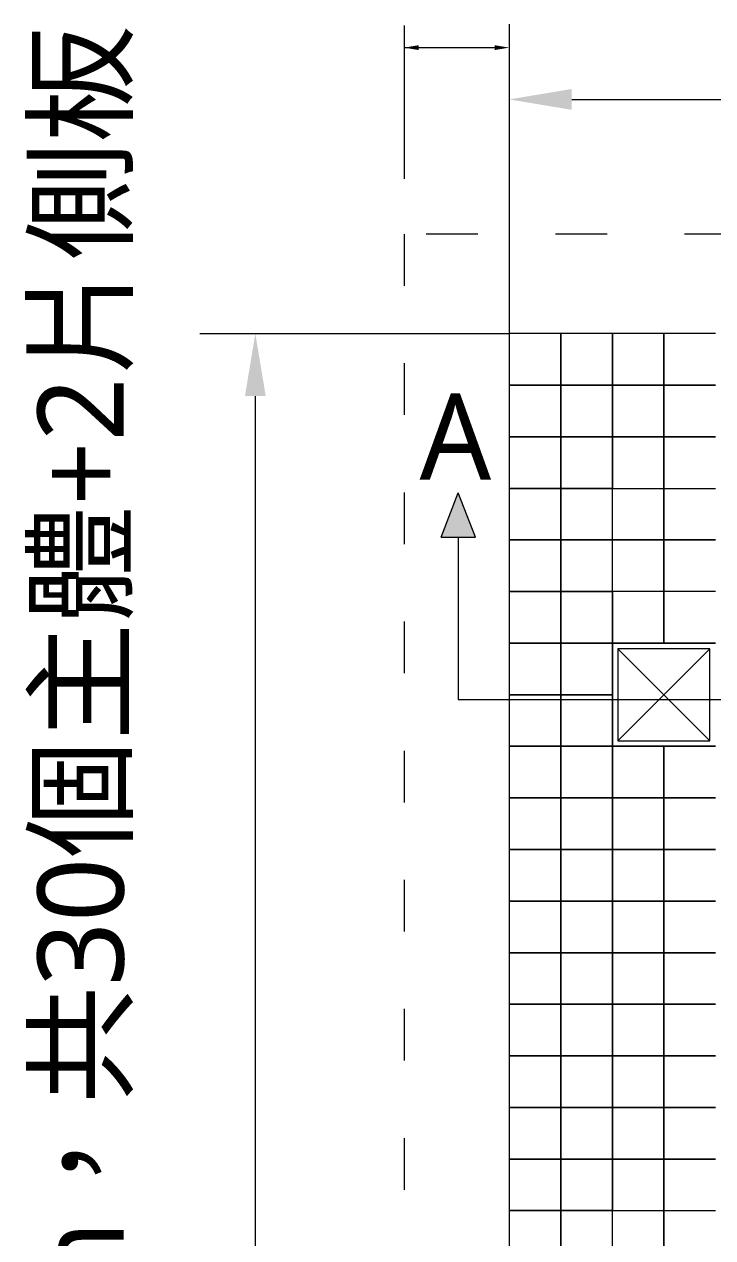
# Model space of a CAD drawing. Header units: millimetres. Extents: x 6388 to 10588, y 8 to 2978.
# Drawn here: x 9437.8 to 9597.7, y 2406.6 to 2688.5 of the extents above; entities that cross this region are included whole.
import ezdxf

# ---------------------------------------------------------------- set-up
doc = ezdxf.new("R2010")
doc.units = ezdxf.units.MM
doc.linetypes.add('ACAD_ISO03W100', pattern=[30, 12, -18])
doc.styles.add('圖框文字', font='Microsoft JhengHei.ttf')
doc.styles.add('微軟正黑體-20', font='Microsoft JhengHei.ttf', dxfattribs={"height": 20})

msp = doc.modelspace()

# ---------------------------------------------------------------- hatches: boundary and pattern name
at = {"lineweight": 5}
h = msp.add_hatch(color=256, dxfattribs=at)
h.dxf.hatch_style = 1
h.paths.add_polyline_path([(9538.65, 2579.66), (9534.69, 2569.34), (9542.62, 2569.34)])
h.paths.add_polyline_path([(10282.67, 2579.66), (10278.7, 2569.34), (10286.63, 2569.34)])

# ---------------------------------------------------------------- linework, layer by layer
for p, q in [((9526.08, 2688.19), (9526.08, 2652.55)), ((9550.46, 2688.49), (9550.46, 2616.62)), ((9526.08, 2683.06), (9547.12, 2683.06)), ((9564.98, 2671.03), (10254.33, 2671.03)), ((9550.46, 2666.27), (9550.46, 2652.55)), ((9478.59, 2616.62), (9550.46, 2616.62)), ((9562.44, 2616.62), (9550.46, 2616.62)), ((9550.46, 2616.62), (9550.46, 2604.63)), ((9574.43, 2616.62), (9562.44, 2616.62)), ((9562.44, 2616.62), (9562.44, 2604.63)), ((9562.44, 2604.63), (9562.44, 2616.62)), ((9586.42, 2616.62), (9574.43, 2616.62)), ((9574.43, 2616.62), (9574.43, 2604.63)), ((9574.43, 2604.63), (9574.43, 2616.62)), ((9598.4, 2616.62), (9586.42, 2616.62)), ((9586.42, 2616.62), (9586.42, 2604.63)), ((9586.42, 2604.63), (9586.42, 2616.62)), ((9562.44, 2604.63), (9550.46, 2604.63)), ((9550.46, 2604.63), (9550.46, 2592.65)), ((9550.46, 2604.63), (9562.44, 2604.63)), ((9574.43, 2604.63), (9562.44, 2604.63)), ((9562.44, 2604.63), (9562.44, 2592.65)), ((9562.44, 2592.65), (9562.44, 2604.63)), ((9562.44, 2604.63), (9574.43, 2604.63)), ((9586.42, 2604.63), (9574.43, 2604.63)), ((9574.43, 2604.63), (9574.43, 2592.65)), ((9574.43, 2592.65), (9574.43, 2604.63)), ((9574.43, 2604.63), (9586.42, 2604.63)), ((9598.4, 2604.63), (9586.42, 2604.63)), ((9586.42, 2604.63), (9586.42, 2592.65)), ((9586.42, 2592.65), (9586.42, 2604.63)), ((9586.42, 2604.63), (9598.4, 2604.63)), ((9491.5, 2271.55), (9491.5, 2602.1)), ((9562.44, 2592.65), (9550.46, 2592.65)), ((9550.46, 2592.65), (9550.46, 2580.66)), ((9550.46, 2592.65), (9562.44, 2592.65)), ((9574.43, 2592.65), (9562.44, 2592.65)), ((9562.44, 2592.65), (9562.44, 2580.66)), ((9562.44, 2580.66), (9562.44, 2592.65)), ((9562.44, 2592.65), (9574.43, 2592.65)), ((9586.42, 2592.65), (9574.43, 2592.65)), ((9574.43, 2592.65), (9574.43, 2580.66)), ((9574.43, 2580.66), (9574.43, 2592.65)), ((9574.43, 2592.65), (9586.42, 2592.65)), ((9598.4, 2592.65), (9586.42, 2592.65)), ((9586.42, 2592.65), (9586.42, 2580.66)), ((9586.42, 2580.66), (9586.42, 2592.65)), ((9586.42, 2592.65), (9598.4, 2592.65)), ((9562.44, 2580.66), (9550.46, 2580.66)), ((9550.46, 2580.66), (9550.46, 2568.67)), ((9550.46, 2580.66), (9562.44, 2580.66)), ((9574.43, 2580.66), (9562.44, 2580.66)), ((9562.44, 2580.66), (9562.44, 2568.67)), ((9562.44, 2568.67), (9562.44, 2580.66)), ((9562.44, 2580.66), (9574.43, 2580.66)), ((9574.43, 2568.67), (9574.43, 2580.66)), ((9574.43, 2580.66), (9586.42, 2580.66)), ((9586.42, 2580.66), (9586.42, 2568.67)), ((9586.42, 2568.67), (9586.42, 2580.66)), ((9586.42, 2580.66), (9598.4, 2580.66)), ((9534.69, 2569.34), (9538.65, 2579.66)), ((9542.62, 2569.34), (9538.65, 2579.66)), ((9534.69, 2569.34), (9542.62, 2569.34)), ((9538.65, 2569.34), (9538.65, 2531.64)), ((9562.44, 2568.67), (9550.46, 2568.67)), ((9550.46, 2568.67), (9550.46, 2556.69)), ((9550.46, 2568.67), (9562.44, 2568.67)), ((9574.43, 2568.67), (9562.44, 2568.67)), ((9562.44, 2568.67), (9562.44, 2556.69)), ((9562.44, 2556.69), (9562.44, 2568.67)), ((9562.44, 2568.67), (9574.43, 2568.67)), ((9586.42, 2568.67), (9574.43, 2568.67)), ((9574.43, 2568.67), (9586.42, 2568.67)), ((9574.43, 2556.69), (9574.43, 2568.67)), ((9598.4, 2568.67), (9586.42, 2568.67)), ((9586.42, 2568.67), (9586.42, 2556.69)), ((9586.42, 2556.69), (9586.42, 2568.67)), ((9586.42, 2568.67), (9598.4, 2568.67)), ((9562.44, 2556.69), (9550.46, 2556.69)), ((9550.46, 2556.69), (9550.46, 2544.7)), ((9550.46, 2556.69), (9562.44, 2556.69)), ((9574.43, 2556.69), (9562.44, 2556.69)), ((9562.44, 2556.69), (9562.44, 2544.7)), ((9562.44, 2544.7), (9562.44, 2556.69)), ((9562.44, 2556.69), (9574.43, 2556.69)), ((9586.42, 2556.69), (9574.43, 2556.69)), ((9574.43, 2556.69), (9574.43, 2544.7)), ((9574.43, 2544.7), (9574.43, 2556.69)), ((9598.4, 2556.69), (9586.42, 2556.69)), ((9586.42, 2556.69), (9586.42, 2544.7)), ((9586.42, 2544.7), (9586.42, 2556.69)), ((9562.44, 2544.7), (9550.46, 2544.7)), ((9550.46, 2544.7), (9550.46, 2532.71)), ((9550.46, 2544.7), (9562.44, 2544.7)), ((9574.43, 2544.7), (9562.44, 2544.7)), ((9562.44, 2544.7), (9562.44, 2532.71)), ((9562.44, 2532.71), (9562.44, 2544.7)), ((9562.44, 2544.7), (9574.43, 2544.7)), ((9586.42, 2544.7), (9574.43, 2544.7)), ((9574.43, 2544.7), (9574.43, 2532.71)), ((9574.43, 2532.71), (9574.43, 2544.7)), ((9574.43, 2544.7), (9586.42, 2544.7)), ((9575.74, 2543.39), (9597.09, 2522.04)), ((9597.09, 2543.39), (9575.74, 2522.04)), ((9575.74, 2543.39), (9575.74, 2522.04)), ((9597.09, 2543.39), (9575.74, 2543.39)), ((9598.4, 2544.7), (9586.42, 2544.7)), ((9586.42, 2544.7), (9598.4, 2544.7)), ((9597.09, 2522.04), (9597.09, 2543.39)), ((9562.44, 2532.71), (9550.46, 2532.71)), ((9550.46, 2532.71), (9550.46, 2520.73)), ((9550.46, 2532.71), (9562.44, 2532.71)), ((9574.43, 2532.71), (9562.44, 2532.71)), ((9562.44, 2532.71), (9562.44, 2520.73)), ((9562.44, 2520.73), (9562.44, 2532.71)), ((9562.44, 2532.71), (9574.43, 2532.71)), ((9574.43, 2532.71), (9574.43, 2520.73)), ((9574.43, 2520.73), (9574.43, 2532.71)), ((9538.65, 2531.64), (10282.67, 2531.64)), ((9562.44, 2520.73), (9550.46, 2520.73)), ((9550.46, 2520.73), (9550.46, 2508.74)), ((9550.46, 2520.73), (9562.44, 2520.73)), ((9574.43, 2520.73), (9562.44, 2520.73)), ((9562.44, 2520.73), (9562.44, 2508.74)), ((9562.44, 2508.74), (9562.44, 2520.73)), ((9562.44, 2520.73), (9574.43, 2520.73)), ((9586.42, 2520.73), (9574.43, 2520.73)), ((9574.43, 2520.73), (9574.43, 2508.74)), ((9574.43, 2508.74), (9574.43, 2520.73)), ((9574.43, 2520.73), (9586.42, 2520.73)), ((9575.74, 2522.04), (9597.09, 2522.04)), ((9598.4, 2520.73), (9586.42, 2520.73)), ((9586.42, 2520.73), (9586.42, 2508.74)), ((9586.42, 2508.74), (9586.42, 2520.73)), ((9586.42, 2520.73), (9598.4, 2520.73)), ((9562.44, 2508.74), (9550.46, 2508.74)), ((9550.46, 2508.74), (9550.46, 2496.76)), ((9550.46, 2508.74), (9562.44, 2508.74)), ((9574.43, 2508.74), (9562.44, 2508.74)), ((9562.44, 2508.74), (9562.44, 2496.76)), ((9562.44, 2496.76), (9562.44, 2508.74)), ((9562.44, 2508.74), (9574.43, 2508.74)), ((9586.42, 2508.74), (9574.43, 2508.74)), ((9574.43, 2508.74), (9574.43, 2496.76)), ((9574.43, 2496.76), (9574.43, 2508.74)), ((9574.43, 2508.74), (9586.42, 2508.74)), ((9598.4, 2508.74), (9586.42, 2508.74)), ((9586.42, 2508.74), (9586.42, 2496.76)), ((9586.42, 2496.76), (9586.42, 2508.74)), ((9586.42, 2508.74), (9598.4, 2508.74)), ((9562.44, 2496.76), (9550.46, 2496.76)), ((9550.46, 2496.76), (9550.46, 2484.77)), ((9550.46, 2496.76), (9562.44, 2496.76)), ((9574.43, 2496.76), (9562.44, 2496.76)), ((9562.44, 2496.76), (9562.44, 2484.77)), ((9562.44, 2484.77), (9562.44, 2496.76)), ((9562.44, 2496.76), (9574.43, 2496.76)), ((9586.42, 2496.76), (9574.43, 2496.76)), ((9574.43, 2496.76), (9574.43, 2484.77)), ((9574.43, 2484.77), (9574.43, 2496.76)), ((9574.43, 2496.76), (9586.42, 2496.76)), ((9598.4, 2496.76), (9586.42, 2496.76)), ((9586.42, 2496.76), (9586.42, 2484.77)), ((9586.42, 2484.77), (9586.42, 2496.76)), ((9586.42, 2496.76), (9598.4, 2496.76)), ((9562.44, 2484.77), (9550.46, 2484.77)), ((9550.46, 2484.77), (9550.46, 2472.78)), ((9550.46, 2484.77), (9562.44, 2484.77)), ((9574.43, 2484.77), (9562.44, 2484.77)), ((9562.44, 2484.77), (9562.44, 2472.78)), ((9562.44, 2472.78), (9562.44, 2484.77)), ((9562.44, 2484.77), (9574.43, 2484.77)), ((9586.42, 2484.77), (9574.43, 2484.77)), ((9574.43, 2484.77), (9574.43, 2472.78)), ((9574.43, 2472.78), (9574.43, 2484.77)), ((9574.43, 2484.77), (9586.42, 2484.77)), ((9598.4, 2484.77), (9586.42, 2484.77)), ((9586.42, 2484.77), (9586.42, 2472.78)), ((9586.42, 2472.78), (9586.42, 2484.77)), ((9586.42, 2484.77), (9598.4, 2484.77)), ((9562.44, 2472.78), (9550.46, 2472.78)), ((9550.46, 2472.78), (9550.46, 2460.8)), ((9550.46, 2472.78), (9562.44, 2472.78)), ((9574.43, 2472.78), (9562.44, 2472.78)), ((9562.44, 2472.78), (9562.44, 2460.8)), ((9562.44, 2460.8), (9562.44, 2472.78)), ((9562.44, 2472.78), (9574.43, 2472.78)), ((9586.42, 2472.78), (9574.43, 2472.78)), ((9574.43, 2472.78), (9574.43, 2460.8)), ((9574.43, 2460.8), (9574.43, 2472.78)), ((9574.43, 2472.78), (9586.42, 2472.78)), ((9598.4, 2472.78), (9586.42, 2472.78)), ((9586.42, 2472.78), (9586.42, 2460.8)), ((9586.42, 2460.8), (9586.42, 2472.78)), ((9586.42, 2472.78), (9598.4, 2472.78)), ((9562.44, 2460.8), (9550.46, 2460.8)), ((9550.46, 2460.8), (9550.46, 2448.81)), ((9550.46, 2460.8), (9562.44, 2460.8)), ((9574.43, 2460.8), (9562.44, 2460.8)), ((9562.44, 2460.8), (9562.44, 2448.81)), ((9562.44, 2448.81), (9562.44, 2460.8)), ((9562.44, 2460.8), (9574.43, 2460.8)), ((9586.42, 2460.8), (9574.43, 2460.8)), ((9574.43, 2460.8), (9574.43, 2448.81)), ((9574.43, 2448.81), (9574.43, 2460.8)), ((9574.43, 2460.8), (9586.42, 2460.8)), ((9598.4, 2460.8), (9586.42, 2460.8)), ((9586.42, 2460.8), (9586.42, 2448.81)), ((9586.42, 2448.81), (9586.42, 2460.8)), ((9586.42, 2460.8), (9598.4, 2460.8)), ((9550.46, 2448.81), (9562.44, 2448.81)), ((9562.44, 2448.81), (9550.46, 2448.81)), ((9550.46, 2448.81), (9550.46, 2436.82)), ((9562.44, 2448.81), (9574.43, 2448.81)), ((9574.43, 2448.81), (9562.44, 2448.81)), ((9562.44, 2448.81), (9562.44, 2436.82)), ((9562.44, 2436.82), (9562.44, 2448.81)), ((9574.43, 2448.81), (9586.42, 2448.81)), ((9586.42, 2448.81), (9574.43, 2448.81)), ((9574.43, 2448.81), (9574.43, 2436.82)), ((9574.43, 2436.82), (9574.43, 2448.81)), ((9586.42, 2448.81), (9598.4, 2448.81)), ((9598.4, 2448.81), (9586.42, 2448.81)), ((9586.42, 2448.81), (9586.42, 2436.82)), ((9586.42, 2436.82), (9586.42, 2448.81)), ((9562.44, 2436.82), (9550.46, 2436.82)), ((9550.46, 2436.82), (9550.46, 2424.84)), ((9550.46, 2436.82), (9562.44, 2436.82)), ((9574.43, 2436.82), (9562.44, 2436.82)), ((9562.44, 2436.82), (9562.44, 2424.84)), ((9562.44, 2424.84), (9562.44, 2436.82)), ((9562.44, 2436.82), (9574.43, 2436.82)), ((9586.42, 2436.82), (9574.43, 2436.82)), ((9574.43, 2436.82), (9574.43, 2424.84)), ((9574.43, 2424.84), (9574.43, 2436.82)), ((9574.43, 2436.82), (9586.42, 2436.82)), ((9598.4, 2436.82), (9586.42, 2436.82)), ((9586.42, 2436.82), (9586.42, 2424.84)), ((9586.42, 2424.84), (9586.42, 2436.82)), ((9586.42, 2436.82), (9598.4, 2436.82)), ((9562.44, 2424.84), (9550.46, 2424.84)), ((9550.46, 2424.84), (9550.46, 2412.85)), ((9550.46, 2424.84), (9562.44, 2424.84)), ((9574.43, 2424.84), (9562.44, 2424.84)), ((9562.44, 2424.84), (9562.44, 2412.85)), ((9562.44, 2412.85), (9562.44, 2424.84)), ((9562.44, 2424.84), (9574.43, 2424.84)), ((9586.42, 2424.84), (9574.43, 2424.84)), ((9574.43, 2424.84), (9574.43, 2412.85)), ((9574.43, 2412.85), (9574.43, 2424.84)), ((9574.43, 2424.84), (9586.42, 2424.84)), ((9598.4, 2424.84), (9586.42, 2424.84)), ((9586.42, 2424.84), (9586.42, 2412.85)), ((9586.42, 2412.85), (9586.42, 2424.84)), ((9586.42, 2424.84), (9598.4, 2424.84)), ((9562.44, 2412.85), (9550.46, 2412.85)), ((9550.46, 2412.85), (9550.46, 2400.86)), ((9550.46, 2412.85), (9562.44, 2412.85)), ((9574.43, 2412.85), (9562.44, 2412.85)), ((9562.44, 2412.85), (9562.44, 2400.86)), ((9562.44, 2400.86), (9562.44, 2412.85)), ((9562.44, 2412.85), (9574.43, 2412.85)), ((9574.43, 2400.86), (9574.43, 2412.85)), ((9574.43, 2412.85), (9586.42, 2412.85)), ((9586.42, 2412.85), (9598.4, 2412.85)), ((9586.42, 2412.85), (9586.42, 2400.86)), ((9586.42, 2400.86), (9586.42, 2412.85))]:
    msp.add_line(p, q, dxfattribs=at)
at = {"linetype": 'ACAD_ISO03W100', "lineweight": 5}
for p, q in [((10293.2, 2639.71), (9526.08, 2639.71)), ((9526.08, 2639.71), (9526.08, 2234.74))]:
    msp.add_line(p, q, dxfattribs=at)
at = {"lineweight": 5}
for points in [[(9529.42, 2683.62), (9529.42, 2682.5), (9526.08, 2683.06)], [(9547.12, 2683.62), (9547.12, 2682.5), (9550.46, 2683.06)], [(9564.98, 2673.45), (9564.98, 2668.61), (9550.46, 2671.03)], [(9489.08, 2602.1), (9493.92, 2602.1), (9491.5, 2616.62)]]:
    msp.add_solid(points, dxfattribs=at)

# ---------------------------------------------------------------- texts
at = {"lineweight": 5, "style": '微軟正黑體-20'}
msp.add_text('槽體寬度15.08m，共30個主體+2片側板', height=20, rotation=90, dxfattribs=at).set_placement((9460.91, 2210.39))
at = {"lineweight": 5, "style": '圖框文字'}
msp.add_text('A', height=20, dxfattribs=at).set_placement((9529.65, 2582.65))

doc.saveas('drawing.dxf')
